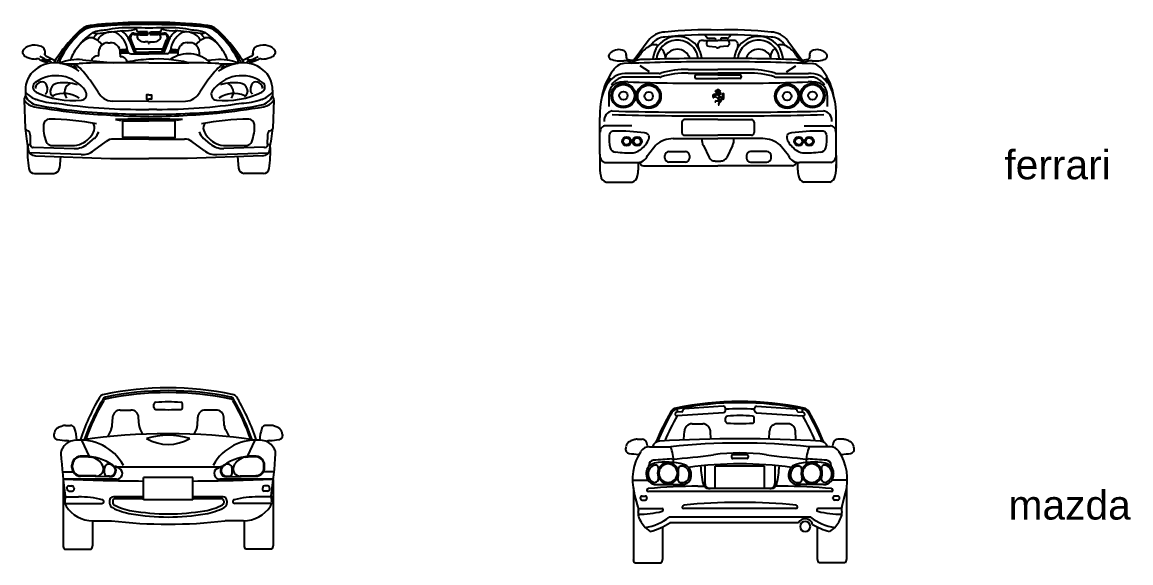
# Model space of a CAD drawing. Header units: millimetres. Extents: x -8431 to 21423, y 12317 to 28660.
# Drawn here: x 9988 to 21396, y 15062 to 20622 of the extents above; entities that cross this region are included whole.
import ezdxf

# ---------------------------------------------------------------- set-up
doc = ezdxf.new("R2010")
doc.units = ezdxf.units.MM
doc.styles.add('titoli', font='')
doc.styles.get('titoli').set_extended_font_data('Swis721 Ex BT')

# ---------------------------------------------------------------- blocks, each defined once
blk = doc.blocks.new('Modena Spyder-frente')
for p, q in [((334.42, 13.69), (342.53, 14.55)), ((367.47, 13.69), (359.35, 14.55)), ((344.72, 11.28), (346.21, 7.53)), ((346.5, 7.54), (344.99, 11.41)), ((346.82, 7.66), (345.25, 11.62)), ((346.06, 13.37), (350.62, 13.35)), ((346.13, 13.7), (350.58, 13.67)), ((350.48, 14.14), (347.92, 14.14)), ((348.02, 13.26), (350.48, 13.26)), ((350.63, 10.94), (349.71, 10.97)), ((350.63, 13.45), (350.48, 14.14)), ((350.78, 10.81), (350.83, 10.46)), ((351.1, 10.81), (351.05, 10.46)), ((351.25, 13.45), (351.4, 14.14)), ((351.25, 10.94), (352.18, 10.97)), ((355.82, 13.37), (351.26, 13.35)), ((355.75, 13.7), (351.3, 13.67)), ((351.4, 14.14), (353.96, 14.14)), ((353.86, 13.26), (351.4, 13.26)), ((355.07, 7.66), (356.63, 11.62)), ((355.38, 7.54), (356.9, 11.41)), ((357.17, 11.28), (355.68, 7.53)), ((363.19, 10.72), (363.46, 10.68)), ((337.68, 10.68), (338.43, 10.68)), ((338.6, 10.68), (338.43, 10.68)), ((344.06, 8.13), (341.62, 8.08)), ((341.68, 7.73), (344.2, 7.73)), ((341.7, 7.43), (344.41, 7.43)), ((346.35, 7.43), (350.94, 7.43)), ((346.82, 7.66), (350.94, 7.66)), ((350.83, 10.46), (351.05, 10.46)), ((355.07, 7.66), (350.94, 7.66)), ((355.54, 7.43), (350.94, 7.43)), ((360.18, 7.43), (357.47, 7.43)), ((360.2, 7.73), (357.69, 7.73)), ((357.83, 8.13), (360.26, 8.08)), ((364.21, 10.68), (363.46, 10.68)), ((317.34, 5.48), (315.84, 6.27)), ((315.89, 5.19), (318.61, 4.06)), ((318.01, 6.31), (320.8, 4.97)), ((329.53, 5.18), (339.68, 4.24)), ((350.94, 4.24), (338.16, 4.24)), ((341.68, 6.96), (341.68, 6.18)), ((345.09, 7.06), (350.94, 7.06)), ((356.8, 7.06), (350.94, 7.06)), ((350.94, 4.24), (363.72, 4.24)), ((360.2, 6.96), (360.2, 6.43)), ((372.35, 5.18), (369.75, 4.97)), ((383.87, 6.31), (381.08, 4.97)), ((386, 5.19), (383.28, 4.06)), ((384.54, 5.48), (386.04, 6.27)), ((311.27, -4.61), (311.27, -6.55)), ((390.62, -4.61), (390.62, -6.55)), ((310.82, -7.72), (311.14, -16.84)), ((350.94, -8.21), (339.15, -8.06)), ((350.94, -8.21), (362.73, -8.06)), ((391.06, -7.72), (390.74, -16.84)), ((340.14, -14.04), (342.04, -14.27)), ((348.41, -10.75), (350.94, -10.75)), ((353.48, -10.75), (350.94, -10.75)), ((361.75, -14.04), (359.84, -14.27)), ((331.24, -21.83), (333.45, -20.05)), ((333.19, -23.95), (337.18, -21.09)), ((350.94, -20.33), (339.55, -20.33)), ((350.94, -20.33), (362.34, -20.33)), ((368.7, -23.95), (364.7, -21.09)), ((370.65, -21.83), (368.43, -20.05)), ((329.13, -25.28), (312.55, -24.69)), ((313.85, -22.94), (326.91, -23.34)), ((372.76, -25.28), (389.34, -24.69)), ((388.03, -22.94), (374.98, -23.34)), ((314.42, -25.66), (338.58, -26.48)), ((322.5, -25.93), (322.13, -29.66)), ((338.58, -26.48), (350.94, -26.48)), ((363.31, -26.48), (350.94, -26.48)), ((387.47, -25.66), (363.31, -26.48)), ((379.39, -25.93), (379.76, -29.66)), ((314.12, -31.31), (320.31, -31.31)), ((387.77, -31.31), (381.58, -31.31))]:
    blk.add_line(p, q)
for points in [[(350.94, -6.09), (350.1, -6.09), (350.1, -7.48), (350.94, -7.48)], [(350.94, -6.09), (351.79, -6.09), (351.79, -7.48), (350.94, -7.48)], [(350.94, -19.83), (342.52, -19.83), (342.52, -14.38), (350.94, -14.38)], [(350.94, -19.83), (359.36, -19.83), (359.36, -14.38), (350.94, -14.38)]]:
    blk.add_lwpolyline(points)
for centre, radius, start, end in [((362.96, -21.7), 49.89, 133.3686, 145.7588), ((345.34, -3.82), 24.55, 131.8229, 143.0609), ((334.55, 7.63), 8.45, 116.6498, 138.5449), ((332.9, 10.16), 6.09, 92.9893, 133.5436), ((332.71, 10.25), 5.64, 97.091, 131.5344), ((334.92, 2.66), 13.19, 91.3758, 108.3442), ((344.26, -63.76), 80.54, 92.9004, 98.7447), ((338.87, -21.63), 38.39, 91.9877, 99.4266), ((337.91, -1.51), 16.26, 92.8615, 108.1149), ((349, -145.22), 161.72, 89.3119, 95.1093), ((345.78, -25.76), 41.41, 96.4848, 102.0959), ((347.6, -92.95), 110.14, 88.2615, 95.2438), ((348.53, -134.23), 151.14, 89.0848, 93.1647), ((345.51, -76.97), 92.46, 86.6301, 92.7324), ((338.04, 8.58), 7.2, 22.0074, 55.5287), ((343.16, 26.65), 12.11, 267.0193, 284.8319), ((346.21, 15.45), 0.518, 276.582, 2.8982), ((347.86, 15.2), 1.06, 164.838, 273.4332), ((354.4, -90.36), 107.56, 84.6935, 91.8439), ((353.49, -129.34), 146.25, 86.7828, 90.9991), ((353.03, -142.04), 158.53, 84.8397, 90.7534), ((356.46, -73.71), 89.2, 87.2181, 93.5438), ((354.03, 15.2), 1.06, 266.5668, 15.162), ((355.68, 15.45), 0.518, 177.1018, 263.418), ((358.72, 26.65), 12.11, 255.1681, 272.9807), ((363.85, 8.58), 7.2, 124.4713, 157.9926), ((356.11, -25.76), 41.41, 77.9041, 83.5152), ((357.63, -63.76), 80.54, 81.2553, 87.0996), ((363.02, -21.63), 38.39, 80.5734, 88.0123), ((363.97, -1.51), 16.26, 71.8851, 87.1385), ((366.97, 2.66), 13.19, 71.6558, 88.6242), ((368.99, 10.16), 6.09, 46.4564, 87.0107), ((369.17, 10.25), 5.64, 48.4656, 82.909), ((367.33, 7.63), 8.45, 41.4551, 63.3502), ((356.54, -3.82), 24.55, 36.9391, 48.1771), ((338.92, -21.7), 49.89, 34.2412, 46.6314), ((347.68, -8.34), 29.22, 138.7264, 154.5215), ((350.64, -9.52), 31.94, 134.5893, 151.7381), ((345.39, -3.81), 21.74, 125.2152, 141.4774), ((333.96, 5.72), 6.87, 110.9832, 144.372), ((332.48, 8.14), 4.11, 85.7935, 103.7281), ((330.76, 6.36), 6.22, 35.354, 71.0146), ((333.92, 15.6), 1.97, 237.3491, 284.5826), ((348.97, -0.68), 20.46, 135.3573, 141.3415), ((338.81, 9.07), 5.06, 69.6418, 152.0746), ((336, 7.1), 8.13, 7.2324, 55.7175), ((346.15, 12.33), 1.48, 123.7449, 218.4832), ((346.15, 12.33), 1.15, 123.7449, 218.4832), ((345.9, 12.62), 1.1, 77.6672, 121.2463), ((345.9, 12.62), 0.768, 77.6672, 121.2463), ((348.22, 12.54), 1.06, 168.3955, 237.6067), ((347.86, 12.58), 0.704, 76.6627, 165.2345), ((349.52, 13.88), 2.91, 230.016, 273.6989), ((350.48, 13.42), 0.152, 270, 12.1018), ((350.63, 10.79), 0.152, 8.8256, 88.1535), ((351.26, 10.79), 0.152, 91.8465, 171.1744), ((351.4, 13.42), 0.152, 167.8982, 270), ((352.36, 13.88), 2.91, 266.3011, 309.984), ((354.03, 12.58), 0.704, 14.7655, 103.3373), ((353.66, 12.54), 1.06, 302.3933, 11.6045), ((355.99, 12.62), 1.1, 58.7537, 102.3328), ((355.99, 12.62), 0.768, 58.7537, 102.3328), ((355.74, 12.33), 1.15, 321.5168, 56.2551), ((355.74, 12.33), 1.48, 321.5168, 56.2551), ((365.89, 7.1), 8.13, 124.2825, 172.7676), ((363.03, 8.42), 2.3, 86.0208, 145.4909), ((363.07, 9.07), 5.06, 27.9254, 110.3582), ((371.13, 6.36), 6.22, 108.9854, 144.646), ((367.97, 15.6), 1.97, 255.4174, 302.6509), ((352.91, -0.68), 20.46, 38.6585, 44.6427), ((356.5, -3.81), 21.74, 38.5226, 54.7848), ((369.4, 8.14), 4.11, 76.2719, 94.2065), ((367.92, 5.72), 6.87, 35.628, 69.0168), ((351.24, -9.52), 31.94, 28.2619, 45.4107), ((354.2, -8.34), 29.22, 25.4785, 41.2736), ((311.32, 7.59), 1.07, 156.3492, 223.912), ((313.27, 6.37), 3.36, 99.4455, 150.6411), ((314.19, 4.65), 5.25, 70.7087, 106.3174), ((315.45, 7.51), 2.15, 19.5322, 77.0429), ((318.63, 7.54), 1.38, 194.8592, 243.1564), ((313.66, 7.21), 3.94, 352.1554, 14.9987), ((339.42, 0.05), 14.67, 138.7718, 160.1172), ((338.15, 7.31), 3.48, 136.769, 191.8333), ((337.52, 8.38), 2.3, 86.0208, 145.4909), ((338.66, 7.68), 3, 12.9343, 91.1451), ((349.42, -103.8), 112.41, 92.7836, 94.0129), ((337.12, 7.33), 4.57, 355.2926, 12.9343), ((345.34, 8.34), 1.3, 189.5677, 258.7187), ((346.35, 7.58), 0.152, 201.6427, 270), ((349.42, -103.8), 112.41, 89.2254, 91.5098), ((352.58, -95.35), 103.96, 88.43, 90.9), ((355.54, 7.58), 0.152, 270, 338.3573), ((356.54, 8.34), 1.3, 281.2813, 350.4323), ((352.46, -103.8), 112.41, 85.9871, 87.2164), ((363.66, 7.34), 3.48, 136.769, 186.3405), ((364.37, 8.38), 2.3, 34.5091, 93.9792), ((363.73, 7.31), 3.48, 348.1667, 43.231), ((362.47, 0.05), 14.67, 19.8828, 41.2282), ((383.25, 7.54), 1.38, 296.8436, 345.1408), ((388.22, 7.21), 3.94, 165.0013, 187.8446), ((386.44, 7.51), 2.15, 102.9571, 160.4678), ((387.69, 4.65), 5.25, 73.6826, 109.2913), ((388.62, 6.37), 3.36, 29.3589, 80.5545), ((390.57, 7.59), 1.07, 316.088, 23.6508), ((312.48, 8.2), 2.35, 214.9085, 258.5018), ((314.59, 12.93), 7.49, 249.82, 271.2665), ((320.57, -5.34), 9.6, 79.6239, 130.6876), ((314.97, 3.92), 1.56, 54.2197, 104.0238), ((317.03, 4.15), 1.05, 72.6203, 127.5622), ((318.4, 7.22), 2.04, 238.968, 305.3112), ((318.85, 8.38), 3.57, 245.0121, 271.2245), ((313.14, -3.61), 10.22, 50.011, 55.4834), ((335.42, -3.55), 16.92, 144.0938, 152.5246), ((324.54, 4.56), 2.28, 152.7362, 191.4401), ((328.1, -10.01), 15.26, 84.6076, 112.3109), ((319.6, -11.12), 15.46, 54.66, 79.9401), ((325.9, 29.09), 25.25, 261.8206, 275.867), ((312.4, -14.07), 23.27, 36.634, 50.4975), ((336.59, -117.89), 122.13, 89.264, 93.8097), ((334.38, 4.29), 2.13, 84.5235, 163.5163), ((334.6, 6.56), 0.152, 264.5235, 11.8333), ((341.88, 4.05), 2.13, 11.66, 95.4765), ((354.1, -48.68), 54.12, 93.3495, 100.7895), ((353.45, -37.93), 43.38, 76.4746, 93.3162), ((363.62, -3.19), 10.29, 45.2547, 124.5259), ((365.29, -117.89), 122.13, 86.1903, 90.736), ((366.54, 6.56), 0.152, 168.1667, 177.716), ((389.48, -14.07), 23.27, 129.5025, 143.366), ((373.79, -10.01), 15.26, 67.6891, 95.3924), ((382.28, -11.12), 15.46, 100.0599, 125.34), ((375.99, 29.09), 25.25, 264.133, 278.1794), ((377.34, 4.56), 2.28, 348.5599, 27.2638), ((381.31, -5.34), 9.6, 49.3124, 100.3761), ((366.46, -3.55), 16.92, 27.4754, 35.9062), ((388.75, -3.61), 10.22, 124.5166, 129.989), ((383.49, 7.22), 2.04, 234.6888, 301.032), ((383.03, 8.38), 3.57, 268.7755, 294.9879), ((384.85, 4.15), 1.05, 52.4378, 107.3797), ((386.91, 3.92), 1.56, 75.9762, 125.7803), ((387.29, 12.93), 7.49, 268.7335, 290.18), ((389.41, 8.2), 2.35, 281.4982, 325.0915), ((319.03, -4.24), 7.78, 127.3517, 182.6959), ((321.09, -11.42), 11.51, 34.5169, 125.5629), ((328.78, 8.38), 5.89, 239.2749, 258.0045), ((325.86, 1.13), 2.37, 42.4013, 68.5941), ((327.57, 2.68), 0.061, 258.0045, 42.4013), ((380.79, -11.42), 11.51, 54.4371, 145.4831), ((374.32, 2.68), 0.061, 137.5987, 281.9955), ((376.02, 1.13), 2.37, 111.4059, 137.5987), ((373.11, 8.38), 5.89, 281.9955, 300.7251), ((382.85, -4.24), 7.78, 357.3041, 52.6483), ((315.46, -3.55), 1.83, 125.5629, 243.9874), ((316.53, -4.1), 2.17, 97.0459, 177.3988), ((316.73, -3.13), 1.27, 25.254, 111.4376), ((314.7, -4.32), 3.61, 348.9174, 28.6636), ((321.8, -4.9), 2.56, 93.9876, 163.0267), ((323.59, -17.28), 15.07, 73.2982, 97.4796), ((326.9, -5.25), 3.12, 112.4142, 217.6401), ((277.98, -41.85), 67.49, 32.9119, 38.1201), ((423.91, -41.85), 67.49, 141.8799, 147.0881), ((378.3, -17.28), 15.07, 82.5204, 106.7018), ((374.99, -5.25), 3.12, 322.3599, 67.5858), ((380.08, -4.9), 2.56, 16.9733, 86.0124), ((387.18, -4.32), 3.61, 151.3364, 191.0826), ((385.16, -3.13), 1.27, 68.5624, 154.746), ((385.36, -4.1), 2.17, 2.6012, 82.9541), ((386.42, -3.55), 1.83, 296.0126, 54.4371), ((311.95, -7.48), 1.15, 126.2542, 192.1786), ((317.21, 0), 7.93, 221.4352, 251.5357), ((315.79, -4.4), 5.01, 205.3962, 258.3062), ((326.42, 18.9), 26.81, 243.9874, 276.0924), ((316.57, -4.51), 1.75, 310.8723, 343.1575), ((321.31, -4.93), 2.11, 158.3723, 239.9694), ((323.56, -14.26), 8.65, 54.9409, 113.7335), ((329.07, -5.94), 1.83, 276.0924, 34.5169), ((339.15, -3.08), 4.98, 204.9621, 270), ((362.73, -3.08), 4.98, 270, 335.0379), ((372.81, -5.94), 1.83, 145.4831, 263.9076), ((375.46, 18.9), 26.81, 263.9076, 296.0126), ((378.32, -14.26), 8.65, 66.2665, 125.0591), ((380.57, -4.93), 2.11, 300.0306, 21.6277), ((385.31, -4.51), 1.75, 196.8425, 229.1277), ((386.09, -4.4), 5.01, 281.6938, 334.6038), ((384.68, 0), 7.93, 288.4643, 318.5648), ((389.94, -7.48), 1.15, 347.8214, 53.7458), ((314.85, -5.22), 4.74, 211.8211, 259.5263), ((348.26, 186.99), 199.83, 260.1239, 264.4853), ((322.27, 14.35), 23.14, 250.8984, 267.4482), ((344.49, 146.9), 159.01, 259.2294, 268.6843), ((348.25, 174.58), 185.33, 261.6213, 270.0496), ((353.64, 174.58), 185.33, 269.9504, 278.3787), ((359.1, 129.36), 141.46, 271.3969, 281.4215), ((353.63, 186.99), 199.83, 275.5147, 279.8761), ((379.61, 14.35), 23.14, 272.5518, 289.1016), ((387.04, -5.22), 4.74, 280.4737, 328.1789), ((318.93, -15.78), 1.9, 92.3826, 174.3099), ((317.1, -110.95), 97.09, 79.9441, 88.967), ((356.93, 303.47), 316.61, 264.9496, 268.9168), ((348.83, -258.51), 244.62, 89.5041, 92.0354), ((349.18, 123.08), 135.4, 266.4704, 270.7477), ((345.17, 298.7), 311.85, 271.061, 275.0889), ((353.12, 160.86), 173.19, 269.2807, 273.1208), ((353.2, -250.63), 236.74, 87.931, 90.5466), ((384.78, -110.95), 97.09, 91.033, 100.0559), ((382.95, -15.78), 1.9, 5.6901, 87.6174), ((587.48, 18.15), 278.54, 187.2171, 188.6007), ((312.24, -16.44), 1.17, 200.1042, 270.0622), ((310.19, -19.24), 2.62, 358.3199, 38.5706), ((329.43, -16.53), 12.42, 175.6658, 202.0432), ((325.56, -14.17), 8.48, 301.5783, 336.8605), ((331.27, -16.75), 2.21, 340.0374, 46.6625), ((370.61, -16.75), 2.21, 133.3375, 199.9626), ((376.33, -14.17), 8.48, 203.1395, 238.4217), ((372.46, -16.53), 12.42, 337.9568, 4.3342), ((391.69, -19.24), 2.62, 141.4294, 181.6801), ((389.64, -16.44), 1.17, 269.9378, 339.8958), ((114.41, 18.15), 278.54, 351.3993, 352.7829), ((280.89, -21.51), 32, 358.4663, 3.9222), ((319.92, -20.14), 2.27, 207.7535, 255.6133), ((329.09, -15.8), 6.09, 315.7161, 339.4281), ((339.09, -22.98), 2.68, 80.2043, 135.4028), ((362.79, -22.98), 2.68, 44.5972, 99.7957), ((372.79, -15.8), 6.09, 200.5719, 224.2839), ((381.96, -20.14), 2.27, 284.3867, 332.2465), ((420.99, -21.51), 32, 176.0778, 181.5337), ((346.94, -24.27), 35.06, 177.1208, 189.0212), ((312.94, -22.97), 1.02, 93.1432, 211.2451), ((314.5, -23.22), 2.44, 186.757, 268.1163), ((313.62, -22.21), 0.761, 191.5116, 287.7516), ((323.18, 179.71), 202.08, 268.9152, 271.0848), ((327.06, -16.83), 6.52, 268.6228, 309.8171), ((326.42, -15.25), 7.11, 274.7275, 300.1807), ((329.5, -19.55), 5.74, 266.3282, 309.9834), ((372.39, -19.55), 5.74, 230.0166, 273.6718), ((374.82, -16.83), 6.52, 230.1829, 271.3772), ((375.46, -15.25), 7.11, 239.8193, 265.2725), ((378.7, 179.71), 202.08, 268.9152, 271.0848), ((387.39, -23.22), 2.44, 271.8837, 353.243), ((388.26, -22.21), 0.761, 252.2484, 348.4884), ((388.94, -22.97), 1.02, 328.7549, 86.8568), ((354.94, -24.27), 35.06, 350.9788, 2.8792), ((314.12, -29.48), 1.83, 189.0212, 270), ((320.31, -29.48), 1.83, 270, 354.286), ((381.58, -29.48), 1.83, 185.714, 270), ((387.77, -29.48), 1.83, 270, 350.9788)]:
    blk.add_arc(centre, radius, start, end)
blk = doc.blocks.new('Modena Spyder-trasera')
for p, q in [((444.28, 16.08), (444.91, 15.28)), ((445.59, 14.95), (447.64, 14.95)), ((447.64, 14.95), (447.72, 14.23)), ((449.41, 14.95), (449.33, 14.23)), ((451.46, 14.95), (449.41, 14.95)), ((452.77, 16.08), (452.13, 15.28)), ((426.08, 14.12), (421.89, 8.43)), ((427.35, 13.18), (426.93, 12.61)), ((428.87, 12.82), (429.29, 12.61)), ((442.1, 12.45), (442.38, 11.53)), ((443.84, 14.23), (445.66, 14.23)), ((444.89, 12.98), (444.93, 12.89)), ((445.61, 12.42), (447.88, 12.17)), ((445.66, 14.23), (448.52, 14.23)), ((447.88, 12.17), (448.16, 11.88)), ((448.16, 11.88), (448.52, 11.88)), ((451.39, 14.23), (448.52, 14.23)), ((448.88, 11.88), (448.52, 11.88)), ((449.17, 12.17), (448.88, 11.88)), ((451.44, 12.42), (449.17, 12.17)), ((453.21, 14.23), (451.39, 14.23)), ((452.16, 12.98), (452.12, 12.89)), ((454.95, 12.45), (454.67, 11.53)), ((468.17, 12.82), (467.76, 12.61)), ((469.7, 13.18), (470.12, 12.61)), ((470.97, 14.12), (475.15, 8.43)), ((419.7, 8.16), (420.84, 7.93)), ((421.89, 8.43), (420.56, 6.89)), ((423.47, 9.62), (422.01, 7.65)), ((473.58, 9.62), (475.04, 7.65)), ((475.15, 8.43), (476.49, 6.89)), ((477.35, 8.16), (476.2, 7.93)), ((421.44, 6.92), (418.23, 6.83)), ((429.61, 3.66), (419.36, 3.66)), ((426.49, 4.17), (423.46, 6.09)), ((438.94, 4.89), (448.52, 4.89)), ((438.94, 3.71), (448.52, 3.71)), ((458.1, 4.89), (448.52, 4.89)), ((458.1, 3.71), (448.52, 3.71)), ((467.44, 3.66), (477.68, 3.66)), ((470.56, 4.17), (473.59, 6.09)), ((475.61, 6.92), (478.82, 6.83)), ((429.79, 2.48), (419.36, 2.48)), ((441.08, 2.8), (441.08, 2.4)), ((448.52, 3.23), (441.51, 3.23)), ((441.51, 1.97), (448.52, 1.97)), ((448.52, 3.23), (455.54, 3.23)), ((455.54, 1.97), (448.52, 1.97)), ((455.97, 2.8), (455.97, 2.4)), ((467.26, 2.48), (477.68, 2.48)), ((413.41, -3.47), (413.41, -6.95)), ((446.9, -3.28), (446.86, -3.45)), ((446.86, -3.45), (446.91, -3.52)), ((447.18, -2.98), (446.9, -3.28)), ((446.91, -3.52), (446.9, -3.96)), ((447.56, -3.57), (446.91, -3.52)), ((447.2, -3.23), (446.98, -3.41)), ((446.98, -3.41), (447.07, -3.53)), ((447.6, -3.25), (447.18, -2.98)), ((447.2, -3.23), (447.57, -3.49)), ((447.58, -3.4), (447.56, -3.57)), ((447.61, -3.24), (447.58, -3.4)), ((447.67, -3.1), (447.61, -3.24)), ((447.68, -1.97), (447.64, -2.11)), ((447.64, -2.11), (447.7, -2.18)), ((447.74, -2.96), (447.67, -3.1)), ((447.7, -1.91), (447.68, -1.97)), ((447.89, -1.84), (447.7, -1.91)), ((447.7, -2.18), (447.74, -2.24)), ((447.74, -2.24), (447.83, -2.18)), ((447.87, -2.86), (447.74, -2.96)), ((447.83, -2.18), (447.95, -2.16)), ((447.99, -2.73), (447.87, -2.86)), ((447.89, -1.84), (448.25, -1.68)), ((447.95, -2.16), (448.11, -2.16)), ((448.1, -2.58), (447.99, -2.73)), ((448.18, -2.43), (448.1, -2.58)), ((448.11, -2.16), (448.15, -2.17)), ((448.26, -2.2), (448.18, -2.43)), ((448.25, -1.48), (448.22, -1.6)), ((448.22, -1.6), (448.24, -1.69)), ((448.25, -1.48), (448.3, -1.65)), ((448.25, -1.68), (448.31, -1.67)), ((448.34, -1.47), (448.3, -1.65)), ((448.3, -1.65), (448.33, -1.7)), ((448.34, -1.47), (448.37, -1.58)), ((448.43, -1.61), (448.35, -1.64)), ((448.37, -1.58), (448.36, -1.65)), ((448.36, -1.65), (448.37, -1.7)), ((448.57, -1.61), (448.43, -1.61)), ((448.68, -1.64), (448.57, -1.61)), ((448.8, -1.66), (448.68, -1.64)), ((448.85, -3.43), (448.77, -3.48)), ((448.94, -1.7), (448.8, -1.66)), ((448.86, -3.33), (448.85, -3.38)), ((448.85, -3.38), (448.85, -3.43)), ((448.86, -1.75), (448.94, -1.7)), ((448.95, -1.81), (448.86, -1.75)), ((448.99, -3.31), (448.86, -3.33)), ((449.09, -1.8), (448.95, -1.81)), ((449.11, -3.22), (448.99, -3.31)), ((449.09, -1.8), (449.05, -1.9)), ((449.05, -1.9), (449.19, -1.96)), ((449.15, -3.01), (449.08, -3.05)), ((449.08, -3.05), (449.1, -3.16)), ((449.1, -3.16), (449.11, -3.22)), ((449.26, -2.17), (449.14, -2.22)), ((449.14, -2.22), (449.14, -2.29)), ((449.14, -2.29), (449.22, -2.33)), ((449.28, -2.96), (449.15, -3.01)), ((449.19, -2.05), (449.16, -2.09)), ((449.16, -2.09), (449.2, -2.11)), ((449.19, -1.96), (449.32, -2)), ((449.26, -2.04), (449.19, -2.05)), ((449.19, -2.05), (449.19, -2.05)), ((449.24, -2.52), (449.19, -2.57)), ((449.19, -2.57), (449.21, -2.6)), ((449.2, -2.11), (449.25, -2.13)), ((449.21, -2.6), (449.2, -2.74)), ((449.2, -2.74), (449.24, -2.78)), ((449.2, -2.74), (449.2, -2.74)), ((449.21, -2.6), (449.21, -2.6)), ((449.22, -2.33), (449.26, -2.38)), ((449.26, -2.44), (449.24, -2.52)), ((449.24, -2.78), (449.3, -2.86)), ((449.25, -2.13), (449.26, -2.17)), ((449.32, -2), (449.26, -2.04)), ((449.26, -2.38), (449.26, -2.44)), ((449.3, -2.86), (449.28, -2.96)), ((450.02, -3.06), (450.08, -2.74)), ((450.1, -3.57), (450.02, -3.06)), ((450.08, -2.74), (450.26, -2.7)), ((450.29, -2.84), (450.2, -2.94)), ((450.2, -2.94), (450.28, -3.18)), ((450.26, -2.7), (450.29, -2.84)), ((450.29, -3.42), (450.27, -3.53)), ((450.27, -3.53), (450.31, -3.67)), ((450.28, -3.18), (450.29, -3.42)), ((483.63, -3.47), (483.63, -6.95)), ((446.9, -3.96), (447.05, -4.2)), ((447.2, -4.22), (447.05, -4.2)), ((447.07, -3.7), (447.07, -3.95)), ((447.72, -3.9), (447.07, -3.7)), ((447.07, -3.95), (447.12, -4.02)), ((447.12, -4.02), (447.23, -4.01)), ((447.25, -4.12), (447.2, -4.22)), ((447.23, -4.01), (447.25, -4.12)), ((447.56, -3.57), (447.62, -3.69)), ((447.71, -5.29), (447.57, -5.43)), ((447.57, -5.43), (447.81, -5.5)), ((447.87, -5.16), (447.71, -5.29)), ((447.74, -3.9), (447.91, -3.91)), ((447.89, -5.3), (447.79, -5.37)), ((447.81, -5.5), (447.79, -5.37)), ((448.62, -5.22), (447.87, -5.16)), ((448.76, -5.36), (447.89, -5.3)), ((448.6, -4.57), (448.59, -4.41)), ((448.6, -4.57), (448.76, -5.1)), ((448.76, -5.1), (448.62, -5.22)), ((448.68, -6.35), (448.63, -6.48)), ((448.63, -6.48), (448.88, -6.46)), ((449.15, -5.49), (448.68, -6.07)), ((448.68, -6.07), (448.68, -6.35)), ((449.01, -5.15), (448.76, -5.36)), ((448.85, -6.06), (448.83, -6.37)), ((448.88, -6.46), (448.83, -6.37)), ((449.38, -5.48), (448.85, -6.06)), ((449.17, -5.39), (449.15, -5.49)), ((449.38, -5.48), (449.37, -5.34)), ((449.77, -4.72), (449.68, -4.67)), ((450.04, -4.79), (449.77, -4.72)), ((450.17, -4.66), (450.04, -4.79)), ((450.06, -4.2), (450.1, -3.57)), ((450.25, -4.51), (450.17, -4.66)), ((450.32, -4.3), (450.25, -4.51)), ((450.31, -3.67), (450.31, -3.84)), ((450.31, -3.84), (450.32, -4.3)), ((410.53, -22.33), (410.53, -10.48)), ((486.51, -22.33), (486.51, -10.48)), ((412.32, -13.21), (412.32, -13.21)), ((420.82, -13.21), (412.45, -13.21)), ((436.9, -12.04), (436.9, -15.38)), ((448.52, -11.18), (437.76, -11.18)), ((448.52, -11.18), (459.29, -11.18)), ((460.15, -12.04), (460.15, -15.38)), ((476.23, -13.21), (484.59, -13.21)), ((484.73, -13.21), (484.73, -13.21)), ((434.15, -17.3), (448.52, -17.3)), ((437.76, -16.24), (448.52, -16.24)), ((459.29, -16.24), (448.52, -16.24)), ((462.9, -17.3), (448.52, -17.3)), ((425.86, -22.75), (428.58, -19.29)), ((443.86, -19.56), (445.66, -23.33)), ((453.19, -19.56), (451.39, -23.33)), ((471.19, -22.75), (468.46, -19.29)), ((410.5, -22.73), (410.5, -26.78)), ((412.11, -24.95), (422.29, -24.95)), ((431.46, -23.55), (431.46, -22.75)), ((432.76, -21.46), (438.1, -21.46)), ((438.1, -24.84), (432.76, -24.84)), ((439.39, -22.75), (439.39, -23.55)), ((447.62, -24.5), (448.52, -24.5)), ((448.52, -24.5), (449.42, -24.5)), ((457.66, -22.75), (457.66, -23.55)), ((464.29, -21.46), (458.95, -21.46)), ((458.95, -24.84), (464.29, -24.84)), ((465.58, -23.55), (465.58, -22.75)), ((484.94, -24.95), (474.76, -24.95)), ((486.55, -22.73), (486.55, -26.78)), ((424.55, -26.02), (448.52, -26.02)), ((472.5, -26.02), (448.52, -26.02)), ((412.55, -31.31), (420.9, -31.31)), ((484.5, -31.31), (476.15, -31.31))]:
    blk.add_line(p, q)
for centre, radius in [((418.12, -3.47), 3.95), ((418.12, -3.47), 3.52), ((426.25, -3.66), 3.95), ((470.79, -3.66), 3.95), ((478.92, -3.47), 3.95), ((478.92, -3.47), 3.52), ((418.12, -3.47), 1.36), ((426.25, -3.66), 3.52), ((426.25, -3.66), 1.36), ((470.79, -3.66), 3.52), ((470.79, -3.66), 1.36), ((478.92, -3.47), 1.36), ((419.15, -18.18), 1.48), ((419.15, -18.18), 1.09), ((422.57, -18.18), 1.48), ((422.57, -18.18), 1.09), ((474.48, -18.18), 1.48), ((474.48, -18.18), 1.09), ((477.9, -18.18), 1.48), ((477.9, -18.18), 1.09)]:
    blk.add_circle(centre, radius)
for centre, radius, start, end in [((431.49, 10.29), 6.63, 90.3469, 144.6971), ((431.49, 10.29), 5.05, 90.3469, 144.6971), ((435.26, 7.8), 7.67, 108.8651, 176.1333), ((444.73, -100.66), 118.32, 88.1644, 96.4487), ((444.74, -102.36), 118.44, 88.1694, 96.4406), ((435.47, 7.77), 7.77, 69.4977, 110.5023), ((435.47, 7.77), 6.58, 69.4977, 110.5023), ((435.68, 7.8), 7.67, 5.5669, 71.1349), ((443.46, 12.85), 1.42, 74.7935, 196.4893), ((445.59, 15.81), 0.861, 218.1739, 270), ((452.31, -100.66), 118.32, 83.5513, 91.8356), ((452.31, -102.36), 118.44, 83.5594, 91.8306), ((451.46, 15.81), 0.861, 270, 321.8261), ((453.58, 12.85), 1.42, 343.5107, 105.2065), ((461.37, 7.8), 7.67, 108.8651, 174.4331), ((461.58, 7.77), 7.77, 69.4977, 110.5023), ((461.58, 7.77), 6.58, 69.4977, 110.5023), ((461.79, 7.8), 7.67, 3.8667, 71.1349), ((465.56, 10.29), 5.05, 35.3029, 89.6531), ((465.56, 10.29), 6.63, 35.3029, 89.6531), ((416.62, 7.36), 3.95, 73.1381, 139.0704), ((417.51, 9.6), 1.56, 344.0213, 80.2596), ((429.55, 5.97), 7.09, 117.3429, 148.9669), ((428.25, 9.41), 3.47, 79.6131, 124.4744), ((435.26, 7.8), 6.49, 108.8651, 176.1333), ((427.52, 8.43), 4.21, 8.6895, 51.9389), ((435.34, 7.33), 4.05, 106.6843, 166.2738), ((435.47, 7.77), 3.68, 69.4977, 110.5023), ((435.59, 7.33), 4.05, 15.4275, 73.3157), ((435.68, 7.8), 6.49, 5.5669, 71.1349), ((445.66, 13.37), 0.861, 90, 206.5788), ((445.7, 13.27), 0.861, 206.5788, 263.6636), ((451.39, 13.37), 0.861, 333.4212, 90), ((451.35, 13.27), 0.861, 276.3364, 333.4212), ((461.37, 7.8), 6.49, 108.8651, 174.4331), ((461.45, 7.33), 4.05, 106.6843, 164.5725), ((461.58, 7.77), 3.68, 69.4977, 110.5023), ((461.71, 7.33), 4.05, 13.7262, 73.3157), ((461.79, 7.8), 6.49, 3.8667, 71.1349), ((469.53, 8.43), 4.21, 128.0611, 171.3105), ((468.8, 9.41), 3.47, 55.5256, 100.3869), ((467.5, 5.97), 7.09, 31.0331, 62.6571), ((479.54, 9.6), 1.56, 99.7404, 195.9787), ((480.42, 7.36), 3.95, 40.9296, 106.8619), ((414.42, 9.22), 1.06, 137.148, 247.2671), ((417.44, 18.08), 10.42, 250.7317, 274.5723), ((418.66, 3.66), 4.06, 58.753, 95.4267), ((419.8, 8.97), 0.816, 165.8609, 262.7448), ((424.78, 0.56), 7.61, 98.9822, 123.6667), ((421.03, 8.89), 0.977, 259.1686, 332.3751), ((443.7, -564.97), 572.32, 89.5172, 92.2291), ((443.7, -564.97), 573.4, 89.51721, 92.01002), ((453.35, -564.97), 573.4, 87.98998, 90.48279), ((453.35, -564.97), 572.32, 87.7709, 90.4828), ((472.27, 0.56), 7.61, 56.3333, 81.0178), ((476.02, 8.89), 0.977, 207.6249, 280.8314), ((478.39, 3.66), 4.06, 84.5733, 121.247), ((477.25, 8.97), 0.816, 277.2552, 14.1391), ((479.6, 18.08), 10.42, 265.4277, 289.2683), ((482.63, 9.22), 1.06, 292.7329, 42.852), ((430.56, -7.02), 19.6, 143.5698, 170.7513), ((418.91, -2.96), 6.64, 85.2517, 148.2056), ((418.76, 2.2), 4.66, 96.5901, 148.6172), ((429.61, 5.38), 1.72, 270, 287.1434), ((437.91, -21.54), 26.45, 87.6671, 107.1434), ((437.91, -21.54), 25.28, 87.6671, 107.5158), ((459.13, -21.54), 26.45, 72.8566, 92.3329), ((459.13, -21.54), 25.28, 72.4842, 92.3329), ((467.44, 5.38), 1.72, 252.8566, 270), ((478.14, -2.96), 6.64, 31.7944, 94.7483), ((478.28, 2.2), 4.66, 31.3828, 83.4099), ((466.49, -7.02), 19.6, 9.2487, 36.4302), ((430.67, -9.2), 20.17, 145.6922, 183.6296), ((417.6, -3.31), 4.19, 96.938, 182.1693), ((418.91, -2.96), 5.46, 85.2517, 148.2056), ((418.9, -18.55), 19.48, 88.1605, 95.3088), ((442.48, 668.21), 667.69, 268.02916, 270.5184), ((429.79, 4.2), 1.72, 270, 287.5158), ((441.51, 2.8), 0.431, 90, 180), ((441.51, 2.4), 0.431, 180, 270), ((454.57, 668.21), 667.69, 269.4816, 271.97084), ((455.54, 2.8), 0.431, 0, 90), ((455.54, 2.4), 0.431, 270, 0), ((467.26, 4.2), 1.72, 252.4842, 270), ((478.15, -18.55), 19.48, 84.6912, 91.8395), ((478.14, -2.96), 5.46, 31.7944, 94.7483), ((479.45, -3.31), 4.19, 357.8307, 83.062), ((466.38, -9.2), 20.17, 356.3704, 34.3078), ((448.24, -3.71), 0.503, 57.5445, 155.5065), ((448.17, -3.36), 0.399, 35.7546, 116.1891), ((448.26, -1.98), 0.216, 199.3939, 16.3434), ((448.04, -2.47), 0.41, 306.3333, 26.1783), ((447.9, -2.44), 0.869, 347.2147, 31.7212), ((450.12, -3.09), 1.44, 161.4759, 185.2074), ((449.23, -3.19), 0.552, 183.4584, 233.9824), ((449.33, -2.71), 1.86, 220.4219, 255.0579), ((449.15, -3.51), 0.549, 203.5366, 270.8957), ((449.54, -3.12), 0.812, 219.4008, 260.4015), ((449.84, -4.74), 0.932, 162.0693, 224.0232), ((450.01, -5.28), 0.646, 132.1382, 185.3178), ((449.25, -4.39), 0.489, 354.548, 71.8405), ((449.25, -4.44), 0.481, 312.1382, 1.5726), ((449.78, -4.2), 0.278, 258.0668, 4.7466), ((414.87, -11.34), 2.94, 96.2692, 188.2433), ((442.19, 976.99), 986.97, 268.39344, 270.36778), ((442.19, 976.99), 985.8, 268.39344, 270.36778), ((454.86, 976.99), 986.97, 269.63222, 271.60656), ((454.86, 976.99), 985.8, 269.63222, 271.60656), ((482.18, -11.34), 2.94, 351.7567, 83.7308), ((412.39, -14.97), 1.76, 87.7871, 187.5514), ((437.76, -12.04), 0.861, 90, 180), ((459.29, -12.04), 0.861, 0, 90), ((484.66, -14.97), 1.76, 352.4486, 92.2129), ((429.5, -17.19), 15.99, 176.2247, 191.1153), ((415.05, -16.44), 1.53, 78.5735, 168.3853), ((417.09, -72.83), 57.91, 82.2459, 91.7154), ((424.83, -17.16), 1.72, 32.3947, 87.6718), ((424.31, -16.9), 2.07, 330.6724, 18.4405), ((434.3, -26.49), 9.2, 90.9767, 128.446), ((437.76, -15.38), 0.861, 180, 270), ((446.37, -17.94), 2.99, 167.5967, 212.8608), ((450.67, -17.94), 2.99, 327.1392, 12.4033), ((459.29, -15.38), 0.861, 270, 0), ((462.74, -26.49), 9.2, 51.554, 89.0233), ((472.73, -16.9), 2.07, 161.5595, 209.3276), ((472.22, -17.16), 1.72, 92.3282, 147.6053), ((479.96, -72.83), 57.91, 88.2846, 97.7541), ((482, -16.44), 1.53, 11.6147, 101.4265), ((467.55, -17.19), 15.99, 348.8847, 3.7753), ((415.68, -19.62), 1.98, 199.2507, 268.925), ((420.38, -16.35), 5.56, 279.6905, 302.0582), ((418.58, -14.06), 8.47, 304.1699, 332.9487), ((478.47, -14.06), 8.47, 207.0513, 235.8301), ((476.66, -16.35), 5.56, 237.9418, 260.3095), ((481.37, -19.62), 1.98, 271.075, 340.7493), ((412.84, -22.73), 2.34, 170.2382, 251.7197), ((419.73, 7.91), 29.78, 262.1206, 273.0658), ((422.62, -21.5), 3.47, 264.4749, 338.8972), ((424.55, -24.95), 1.08, 175.5174, 269.7856), ((432.76, -22.75), 1.29, 90, 180), ((432.76, -23.55), 1.29, 180, 270), ((438.1, -22.75), 1.29, 0, 90), ((438.1, -23.55), 1.29, 270, 0), ((447.62, -22.26), 2.23, 208.397, 270), ((449.42, -22.26), 2.23, 270, 331.603), ((458.95, -22.75), 1.29, 90, 180), ((458.95, -23.55), 1.29, 180, 270), ((464.29, -22.75), 1.29, 0, 90), ((464.29, -23.55), 1.29, 270, 0), ((474.43, -21.5), 3.47, 201.1028, 275.5251), ((472.5, -24.95), 1.08, 270.2144, 4.4826), ((477.32, 7.91), 29.78, 266.9342, 277.8794), ((484.21, -22.73), 2.34, 288.2803, 9.7618), ((424.71, -26.18), 14.22, 177.5774, 192.5428), ((408.74, -26.18), 14.22, 347.4572, 4.9338), ((488.31, -26.18), 14.22, 175.0662, 192.5428), ((472.34, -26.18), 14.22, 347.4572, 2.4226), ((413.18, -29.02), 2.37, 185.8983, 254.494), ((420.26, -29.02), 2.37, 285.506, 354.1017), ((476.78, -29.02), 2.37, 185.8983, 254.494), ((483.86, -29.02), 2.37, 285.506, 354.1017)]:
    blk.add_arc(centre, radius, start, end)

msp = doc.modelspace()

# ---------------------------------------------------------------- linework, layer by layer
for p, q in [((11344, 16659), (11344, 16693)), ((11639, 16659), (11639, 16693)), ((17203, 16672), (16802, 16644)), ((17545, 16672), (17946, 16644)), ((10915, 16475), (10920, 16559)), ((10998, 16633), (11108, 16633)), ((11192, 16475), (11187, 16559)), ((11791, 16475), (11796, 16559)), ((11984, 16633), (11874, 16633)), ((12068, 16475), (12063, 16559)), ((16706, 16592), (16706, 16592)), ((16778, 16616), (16724, 16612)), ((17206, 16606), (16727, 16573)), ((16731, 16612), (16731, 16643)), ((16784, 16622), (16784, 16624)), ((17224, 16626), (17224, 16652)), ((17226, 16517), (17226, 16552)), ((17522, 16517), (17522, 16552)), ((17524, 16626), (17524, 16652)), ((17542, 16606), (18021, 16573)), ((17964, 16622), (17964, 16624)), ((17970, 16616), (18023, 16612)), ((18017, 16612), (18017, 16643)), ((18042, 16592), (18042, 16592)), ((10435, 16475), (10485, 16475)), ((10904, 16433), (10866, 16358)), ((11203, 16433), (11228, 16384)), ((11780, 16433), (11755, 16384)), ((12079, 16433), (12117, 16358)), ((12548, 16475), (12498, 16475)), ((16881, 16492), (16991, 16492)), ((17867, 16492), (17757, 16492)), ((10599, 16325), (10678, 16156)), ((12384, 16325), (12305, 16156)), ((16318, 16333), (16368, 16333)), ((16797, 16334), (16802, 16417)), ((17074, 16335), (17070, 16417)), ((17674, 16335), (17678, 16417)), ((17950, 16334), (17946, 16417)), ((18430, 16333), (18380, 16333)), ((16443, 16256), (16661, 16256)), ((18304, 16256), (18087, 16256)), ((10922, 16068), (10887, 16088)), ((12061, 16068), (12096, 16088)), ((17288, 16161), (17288, 16148)), ((17447, 16174), (17301, 16174)), ((17447, 16135), (17301, 16135)), ((17460, 16161), (17460, 16148)), ((10402, 15999), (10512, 15999)), ((10500, 16044), (10500, 16066)), ((10507, 16044), (10507, 16066)), ((10919, 16062), (10903, 16072)), ((12038, 16047), (10944, 16047)), ((10989, 16033), (10945, 16057)), ((11994, 16033), (12038, 16057)), ((12064, 16062), (12080, 16072)), ((12581, 15999), (12471, 15999)), ((12476, 16044), (12476, 16066)), ((12483, 16044), (12483, 16066)), ((16436, 16052), (16436, 16064)), ((17014, 16063), (17014, 15879)), ((17120, 15826), (17120, 16056)), ((17628, 16056), (17120, 16056)), ((17628, 15826), (17628, 16056)), ((17734, 16063), (17734, 15879)), ((18312, 16052), (18312, 16064)), ((10960, 15922), (10410, 15922)), ((10411, 15919), (10411, 15238)), ((10888, 15946), (10590, 15952)), ((10750, 15955), (10591, 15958)), ((10888, 15952), (10866, 15953)), ((11746, 15940), (11237, 15940)), ((11237, 15710), (11237, 15940)), ((11746, 15710), (11746, 15940)), ((12573, 15922), (12023, 15922)), ((12095, 15952), (12117, 15953)), ((12095, 15946), (12393, 15952)), ((12233, 15955), (12392, 15958)), ((12572, 15919), (12572, 15238)), ((16269, 15913), (16428, 15913)), ((16515, 15867), (16780, 15867)), ((18233, 15867), (17967, 15867)), ((18479, 15913), (18320, 15913)), ((10448, 15831), (10450, 15817)), ((10468, 15854), (10501, 15854)), ((10470, 15799), (10503, 15799)), ((10520, 15836), (10522, 15822)), ((12463, 15836), (12461, 15822)), ((12513, 15799), (12480, 15799)), ((12515, 15854), (12482, 15854)), ((12535, 15831), (12533, 15817)), ((16277, 15832), (16277, 15097)), ((16327, 15636), (16287, 15783)), ((16369, 15749), (16398, 15749)), ((18316, 15794), (16432, 15794)), ((16942, 15849), (17006, 15849)), ((17696, 15826), (17052, 15826)), ((17806, 15849), (17742, 15849)), ((18379, 15749), (18350, 15749)), ((18421, 15636), (18460, 15783)), ((18471, 15832), (18471, 15097)), ((10432, 15728), (10428, 15700)), ((10428, 15672), (10808, 15672)), ((10433, 15740), (10568, 15740)), ((10888, 15701), (10888, 15677)), ((10921, 15701), (10921, 15677)), ((11237, 15740), (10928, 15740)), ((11237, 15720), (10941, 15720)), ((11746, 15710), (11237, 15710)), ((12055, 15740), (11746, 15740)), ((12042, 15720), (11746, 15720)), ((12062, 15701), (12062, 15677)), ((12094, 15701), (12094, 15677)), ((12555, 15672), (12175, 15672)), ((12550, 15740), (12415, 15740)), ((12551, 15728), (12555, 15700)), ((16349, 15727), (16349, 15729)), ((16368, 15707), (16398, 15707)), ((16417, 15727), (16417, 15729)), ((17395, 15683), (17287, 15683)), ((18330, 15727), (18330, 15729)), ((18379, 15707), (18350, 15707)), ((18399, 15727), (18399, 15729)), ((16329, 15604), (16325, 15578)), ((16330, 15620), (16570, 15620)), ((18102, 15531), (16646, 15531)), ((17950, 15620), (16798, 15620)), ((18418, 15620), (18178, 15620)), ((18419, 15604), (18422, 15578)), ((10711, 15494), (10711, 15238)), ((10716, 15494), (10907, 15494)), ((12267, 15494), (12076, 15494)), ((12272, 15494), (12272, 15238)), ((16399, 15426), (16451, 15385)), ((16577, 15430), (16577, 15097)), ((17976, 15474), (16652, 15474)), ((18170, 15430), (18170, 15097)), ((18349, 15426), (18296, 15385)), ((10424, 15204), (10698, 15204)), ((12559, 15204), (12285, 15204)), ((16290, 15062), (16564, 15062)), ((18458, 15062), (18184, 15062))]:
    msp.add_line(p, q)
for centre, major_axis, start_param, end_param in [((11491, 13611), (-2299, 2299), -0.989581, -0.581212), ((10848, 16717), (-55.8, 55.8), -0.581212, 0.257419), ((11491, 13611), (-2264, 2264), -0.988919, -0.581875), ((11491, 13611), (2278, 2278), 0.583795, 0.987001), ((12135, 16717), (-55.8, 55.8), 4.454976, 5.293605), ((12805, 15576), (-1657, 1657), 0.257419, 0.460313), ((12805, 15576), (-1629, 1629), 0.252008, 0.452704), ((12805, 15576), (1620, 1620), 1.826819, 2.020568), ((10854, 16728), (-27.9, 27.9), -0.583795, 0.252008), ((10850, 16720), (-18.6, 18.6), -0.581875, 0.256022), ((11364, 16693), (13.9, 13.9), 0.863448, 2.356194), ((11364, 16659), (13.9, 13.9), 2.356194, 3.880356), ((11491, 15058), (-1173, 1173), -0.863448, -0.707349), ((11619, 16659), (-13.9, 13.9), 2.40283, 3.926991), ((11619, 16693), (-13.9, 13.9), 3.926991, 5.419738), ((12129, 16728), (-27.9, 27.9), 4.460381, 5.296184), ((12133, 16720), (18.6, 18.6), 6.027159, 6.865062), ((10178, 15576), (1620, 1620), 5.833416, 6.027159), ((10178, 15576), (1629, 1629), 5.830482, 6.031177), ((10178, 15576), (-1657, 1657), 4.252072, 4.454976), ((17374, 13470), (-2299, 2299), -0.989581, -0.581212), ((17374, 13470), (2290, 2290), 0.581216, 0.989584), ((17204, 16652), (-13.9, 13.9), 3.926991, 5.567604), ((17544, 16652), (13.9, 13.9), 0.715582, 2.356194), ((10998, 16554), (-55.8, 55.8), -0.785398, 0.729111), ((11108, 16554), (55.8, 55.8), 5.554066, 7.068583), ((11491, 19399), (1953, 1953), 3.880356, 3.973626), ((11874, 16554), (-55.8, 55.8), -0.785398, 0.729111), ((11984, 16554), (55.8, 55.8), 5.554066, 7.068583), ((18687, 15435), (-1657, 1657), 0.257419, 0.406592), ((18687, 15435), (1648, 1648), 1.828215, 1.971611), ((18687, 15435), (-1602, 1602), 0.259077, 0.385857), ((16731, 16576), (-55.8, 55.8), -0.581212, 0.257419), ((16731, 16576), (-55.8, 55.8), -0.581212, 0.257419), ((16731, 16576), (-46.5, 46.5), -0.581212, 0.257419), ((16731, 16576), (-46.5, 46.5), -0.581212, 0.257419), ((16726, 16592), (13.9, 13.9), 0.855215, 2.356194), ((16726, 16592), (-13.9, 13.9), 0.785398, 2.426008), ((16777, 16622), (4.65, 4.65), 3.996804, 5.497787), ((16803, 16624), (13.9, 13.9), 0.855215, 2.356194), ((17204, 16626), (13.9, 13.9), 3.996804, 5.497787), ((17374, 13470), (2245, 2245), 0.738131, 0.832665), ((17246, 16552), (13.9, 13.9), 0.863448, 2.356194), ((17374, 14917), (-1173, 1173), -0.863448, -0.707349), ((17502, 16552), (-13.9, 13.9), 3.926991, 5.419738), ((17544, 16626), (-13.9, 13.9), 0.785398, 2.286381), ((17944, 16624), (-13.9, 13.9), 3.926991, 5.42797), ((17971, 16622), (-4.65, 4.65), 0.785398, 2.286381), ((16061, 15435), (-1602, 1602), 4.326535, 4.453311), ((18022, 16592), (13.9, 13.9), 3.857178, 5.497787), ((18022, 16592), (-13.9, 13.9), 3.926991, 5.42797), ((18017, 16576), (-46.5, 46.5), 4.454976, 5.293605), ((18017, 16576), (-55.8, 55.8), 4.454976, 5.293605), ((16061, 15435), (1648, 1648), 5.882377, 6.025772), ((16061, 15435), (1657, 1657), 5.876602, 6.025772), ((10396, 16381), (55.8, 55.8), 1.252239, 2.092475), ((10518, 16138), (-249, 249), -0.440486, -0.318557), ((10435, 16369), (-74.4, 74.4), -0.785398, -0.440486), ((10485, 16429), (-32.5, 32.5), 4.295547, 5.497787), ((10208, 16322), (-242, 242), 3.932721, 4.295547), ((10810, 16481), (-74.4, 74.4), 3.459365, 3.870704), ((11297, 16481), (-74.4, 74.4), 0.841685, 1.252972), ((11686, 16481), (-74.4, 74.4), 3.459417, 3.870704), ((12173, 16481), (-74.4, 74.4), 0.841685, 1.253024), ((12775, 16322), (-242, 242), 0.416837, 0.779673), ((12498, 16429), (32.5, 32.5), 0.785398, 1.987633), ((12548, 16369), (74.4, 74.4), 0.440486, 0.785398), ((12464, 16138), (249, 249), 0.318551, 0.440486), ((12587, 16381), (55.8, 55.8), 5.76151, 6.601736), ((16881, 16413), (-55.8, 55.8), -0.785398, 0.729111), ((16991, 16413), (55.8, 55.8), 5.554066, 7.068583), ((17246, 16517), (13.9, 13.9), 2.356194, 3.880356), ((17374, 19257), (1953, 1953), 3.880356, 3.973626), ((17502, 16517), (-13.9, 13.9), 2.40283, 3.926991), ((17757, 16413), (-55.8, 55.8), -0.785398, 0.729111), ((17867, 16413), (55.8, 55.8), 5.554066, 7.068583), ((10360, 16374), (32.5, 32.5), 2.132723, 3.757991), ((10742, 16288), (309, 309), 2.092475, 2.132723), ((10484, 17097), (551, 551), 3.757991, 3.878959), ((10543, 16164), (-112, 112), -0.650329, 0.193784), ((10444, 16273), (32.5, 32.5), 0.04039, 0.73737), ((10589, 15823), (355, 355), 5.997491, 7.203653), ((11491, 10227), (-4358, 4358), -0.930795, -0.640002), ((11491, 15603), (-545, 545), -1.077601, -0.493195), ((11491, 16717), (309, 309), 3.394229, 4.459753), ((12394, 15823), (355, 355), 0.650329, 1.856489), ((12440, 16164), (-112, 112), 4.518603, 5.362718), ((12539, 16273), (-32.5, 32.5), -0.73737, -0.040387), ((12499, 17097), (-551, 551), 2.404226, 2.525195), ((12623, 16374), (-32.5, 32.5), 2.525195, 4.150463), ((12241, 16288), (309, 309), 5.721266, 5.76151), ((16401, 15996), (-249, 249), -0.440486, -0.318557), ((16318, 16228), (-74.4, 74.4), -0.785398, -0.440486), ((16368, 16287), (-32.5, 32.5), 4.295547, 5.497787), ((17374, 2906), (-9498, 9498), -0.847153, -0.723641), ((16692, 16340), (74.4, 74.4), 5.368737, 5.4415), ((18055, 16340), (-74.4, 74.4), 0.841685, 0.914448), ((18380, 16287), (32.5, 32.5), 0.785398, 1.987633), ((18430, 16228), (74.4, 74.4), 0.440486, 0.785398), ((18347, 15996), (249, 249), 0.318551, 0.440486), ((10466, 16190), (-55.8, 55.8), 0.235637, 0.849033), ((10911, 15917), (425, 425), 1.76458, 1.806433), ((12072, 15917), (425, 425), 6.047541, 6.0894), ((12517, 16190), (55.8, 55.8), 5.434152, 6.047548), ((16243, 16233), (32.5, 32.5), 2.132723, 3.757991), ((16625, 16146), (309, 309), 2.092475, 2.132723), ((16278, 16240), (55.8, 55.8), 1.252239, 2.092475), ((16795, 15920), (-372, 372), 0.204814, 1.049693), ((16443, 16151), (-74.4, 74.4), -0.785398, 0.204814), ((16091, 16180), (242, 242), 5.716116, 5.866343), ((16550, 16234), (-55.8, 55.8), -0.723641, 0.502236), ((17374, 9537), (4778, 4778), 0.679715, 0.891081), ((16275, 16096), (295, 295), 5.490544, 5.89012), ((17374, 14269), (-1360, 1360), -0.92741, -0.643386), ((18473, 16096), (295, 295), 1.963862, 2.363438), ((18198, 16234), (55.8, 55.8), 5.780953, 7.006827), ((18304, 16151), (74.4, 74.4), 6.078374, 7.068583), ((18657, 16180), (-242, 242), 0.416837, 0.567075), ((17953, 15920), (372, 372), 5.233492, 6.078371), ((18470, 16240), (55.8, 55.8), 5.76151, 6.601736), ((18505, 16233), (-32.5, 32.5), 2.525195, 4.150463), ((18123, 16146), (309, 309), 5.721266, 5.76151), ((15637, 16519), (3720, 3720), 2.419829, 2.502575), ((10592, 16066), (-65.1, 65.1), -0.712262, 0.785398), ((10592, 16066), (60.4, 60.4), 0.858534, 2.356194), ((10624, 15633), (372, 372), 0.261234, 0.858534), ((10624, 15633), (367, 367), 0.642969, 0.858534), ((10675, 15991), (-112, 112), 4.367887, 5.355358), ((12359, 15633), (372, 372), 0.712262, 1.309555), ((12308, 15991), (-112, 112), -0.642969, 0.344511), ((12359, 15633), (-367, 367), -0.858534, -0.642969), ((12391, 16066), (65.1, 65.1), 5.497787, 6.995447), ((12391, 16066), (-60.4, 60.4), 3.926991, 5.424651), ((7346, 16519), (3720, 3720), 5.351406, 5.434152), ((16366, 16956), (551, 551), 3.757991, 3.878959), ((16326, 16131), (-32.5, 32.5), -0.993543, -0.833426), ((16515, 15983), (-74.4, 74.4), -0.600568, 0.746076), ((16488, 16064), (37.2, 37.2), 0.86188, 2.356194), ((17374, 4508), (-8233, 8233), -0.725209, -0.708916), ((16616, 15440), (465, 465), 0.508275, 0.970229), ((16635, 15984), (76.4, 76.4), 5.497787, 11.780972), ((16357, 21381), (3720, 3720), 3.987187, 4.069008), ((17374, 12164), (2769, 2769), 0.649659, 0.921138), ((17301, 16161), (-9.3, 9.3), -0.785398, 0.785398), ((17301, 16148), (9.3, 9.3), 2.356194, 3.926991), ((17447, 16161), (9.3, 9.3), 5.497787, 7.068583), ((17447, 16148), (-9.3, 9.3), 2.356194, 3.926991), ((18391, 21381), (-3720, 3720), 2.214177, 2.295998), ((18131, 15440), (465, 465), 0.600571, 1.062522), ((18113, 15984), (-76.4, 76.4), -0.785398, 5.497787), ((17374, 4508), (8233, 8233), 0.708916, 0.725209), ((18233, 15983), (74.4, 74.4), 5.537113, 6.883757), ((18260, 16064), (-37.2, 37.2), 3.926991, 5.421305), ((18421, 16131), (32.5, 32.5), 0.833426, 0.993546), ((18382, 16956), (-551, 551), 2.404226, 2.525195), ((10592, 16044), (65.1, 65.1), 2.356194, 3.906082), ((10592, 16044), (60.4, 60.4), 2.356194, 3.906082), ((10753, 16027), (-51.1, 51.1), 2.335285, 4.367878), ((11043, 16010), (149, 149), 2.224614, 2.496728), ((10880, 16032), (32.5, 32.5), 0.261234, 2.224614), ((10867, 15985), (-23.2, 23.2), 0.925932, 2.335285), ((10889, 16011), (-46.5, 46.5), 2.335285, 4.97363), ((10889, 16011), (-41.8, 41.8), 2.335285, 4.97363), ((10960, 15981), (-41.8, 41.8), 2.276573, 5.000333), ((12023, 15981), (41.8, 41.8), 1.282852, 4.006613), ((12094, 16011), (46.5, 46.5), 1.309555, 3.9479), ((12094, 16011), (41.8, 41.8), 1.309555, 3.9479), ((12103, 16032), (32.5, 32.5), 5.62937, 7.592741), ((12116, 15985), (23.2, 23.2), 3.9479, 5.357253), ((11940, 16010), (149, 149), 5.357253, 5.629368), ((12230, 16027), (51.1, 51.1), 1.915307, 3.9479), ((12391, 16044), (60.4, 60.4), 3.9479, 5.497787), ((12391, 16044), (65.1, 65.1), 3.9479, 5.497787), ((17067, 15961), (465, 465), 2.316872, 2.336699), ((16515, 15972), (74.4, 74.4), 2.336699, 3.926991), ((16515, 15972), (60.4, 60.4), 2.336699, 3.556702), ((17067, 15961), (451, 451), 2.316872, 2.336699), ((16515, 15983), (-60.4, 60.4), -0.570164, 0.746076), ((16504, 16035), (-23.2, 23.2), 3.557295, 5.713021), ((16635, 15984), (-76.4, 76.4), 0.415703, 1.162302), ((16635, 15984), (67.1, 67.1), 5.497787, 11.780972), ((16635, 15984), (-76.4, 76.4), 3.535915, 4.217798), ((16770, 16024), (-23.2, 23.2), -0.83577, 1.076205), ((16768, 15972), (-60.4, 60.4), 3.904214, 5.447417), ((16616, 15440), (456, 456), 0.508275, 0.516375), ((16768, 15972), (74.4, 74.4), 5.475011, 6.79146), ((18395, 16169), (1012, 1012), 2.433565, 2.564482), ((16353, 16169), (-1012, 1012), 3.718703, 3.84962), ((17980, 15972), (-74.4, 74.4), -0.508275, 0.808175), ((17980, 15972), (60.4, 60.4), 0.83577, 2.378971), ((17978, 16024), (23.2, 23.2), 5.20698, 7.118954), ((18113, 15984), (76.4, 76.4), 2.065388, 2.74727), ((18113, 15984), (67.1, 67.1), 5.497787, 11.780972), ((18244, 16035), (23.2, 23.2), 0.570155, 2.72589), ((18113, 15984), (76.4, 76.4), 5.120883, 5.867483), ((18233, 15972), (-74.4, 74.4), 2.356194, 3.946486), ((18233, 15983), (60.4, 60.4), 5.537113, 6.853341), ((18233, 15972), (60.4, 60.4), 4.29728, 5.517282), ((17681, 15961), (451, 451), 5.517286, 5.537113), ((17681, 15961), (465, 465), 5.517286, 5.537113), ((11491, 44086), (19929, 19929), 3.888611, 3.917967), ((11491, 44086), (19929, 19929), 3.936014, 3.965353), ((16498, 15929), (27.9, 27.9), 3.556702, 5.874691), ((16772, 15927), (27.9, 27.9), 1.965119, 3.657983), ((16780, 15959), (-51.1, 51.1), 2.087187, 3.882747), ((16780, 15959), (-65.1, 65.1), 2.356194, 3.882747), ((16215, 15984), (451, 451), 5.453543, 5.475011), ((16215, 15984), (-465, 465), 3.882747, 3.904214), ((17052, 15886), (41.8, 41.8), 2.564482, 3.926991), ((17066, 15879), (37.2, 37.2), 2.356194, 3.926991), ((17681, 15879), (-37.2, 37.2), 2.356194, 3.926991), ((17696, 15886), (-41.8, 41.8), 2.356194, 3.718703), ((18532, 15984), (-465, 465), 0.808175, 0.829642), ((17967, 15959), (65.1, 65.1), 2.400439, 3.926991), ((18532, 15984), (-451, 451), 0.808175, 0.829642), ((17967, 15959), (51.1, 51.1), 2.400439, 4.195998), ((17976, 15927), (-27.9, 27.9), 2.625202, 4.318067), ((18250, 15929), (27.9, 27.9), 1.979291, 4.29728), ((10354, 15740), (55.8, 55.8), 5.340166, 5.644168), ((10468, 15834), (-13.9, 13.9), -0.785398, 0.91813), ((10470, 15819), (13.9, 13.9), 2.488927, 3.926991), ((10501, 15834), (-13.9, 13.9), 4.061592, 5.497787), ((10503, 15819), (-13.9, 13.9), 2.356194, 4.061591), ((12480, 15819), (13.9, 13.9), 2.221595, 3.926991), ((12482, 15834), (-13.9, 13.9), -0.785398, 0.650798), ((12513, 15819), (-13.9, 13.9), 2.356194, 3.794259), ((12515, 15834), (13.9, 13.9), 5.365055, 7.068583), ((12628, 15740), (55.8, 55.8), 2.209814, 2.513815), ((16369, 15729), (-13.9, 13.9), -0.785398, 0.785398), ((16398, 15729), (13.9, 13.9), 5.497787, 7.068583), ((16432, 15809), (-10.7, 10.7), -0.687667, 2.356194), ((16943, 10589), (3720, 3720), 0.785655, 0.88313), ((17804, 10589), (-3720, 3720), -0.88313, -0.785655), ((18316, 15809), (10.7, 10.7), 3.926991, 6.970845), ((18350, 15729), (-13.9, 13.9), -0.785398, 0.785398), ((18379, 15729), (13.9, 13.9), 5.497787, 7.068583), ((10506, 15687), (-55.8, 55.8), 0.627777, 1.357622), ((10716, 15823), (232, 232), 2.928418, 3.926991), ((10568, 14688), (744, 744), 0.550623, 0.785398), ((10808, 15692), (-13.9, 13.9), 2.356194, 5.263005), ((10928, 15701), (27.9, 27.9), 0.785398, 2.356194), ((10941, 15677), (-37.2, 37.2), 0.785398, 1.873908), ((11222, 16213), (-465, 465), 1.873908, 2.18674), ((10941, 15701), (-13.9, 13.9), -0.785398, 0.785398), ((10941, 15677), (-13.9, 13.9), 0.785398, 1.873908), ((11222, 16213), (-442, 442), 1.873908, 2.18674), ((11761, 16213), (442, 442), 4.096445, 4.409278), ((11761, 16213), (465, 465), 4.096445, 4.409278), ((12042, 15701), (13.9, 13.9), 5.497787, 7.068583), ((12042, 15677), (13.9, 13.9), 4.409278, 5.497787), ((12055, 15701), (27.9, 27.9), 5.497787, 7.068583), ((12042, 15677), (37.2, 37.2), 4.409278, 5.497787), ((12175, 15692), (13.9, 13.9), 1.02018, 3.926991), ((12415, 14688), (-744, 744), -0.785398, -0.550616), ((12267, 15823), (-232, 232), 2.356194, 3.354767), ((12477, 15687), (-55.8, 55.8), 3.354767, 4.084612), ((16251, 15615), (55.8, 55.8), 5.359051, 5.762082), ((16369, 15727), (13.9, 13.9), 2.356194, 3.923151), ((16398, 15727), (13.9, 13.9), 3.926991, 5.497787), ((16798, 15637), (12.1, 12.1), 0.891539, 3.926991), ((17353, 10423), (3720, 3720), 0.785398, 0.891539), ((17395, 10423), (-3720, 3720), -0.891539, -0.785398), ((17950, 15637), (12.1, 12.1), 3.926991, 6.96245), ((18350, 15727), (-13.9, 13.9), 0.785398, 2.356194), ((18379, 15727), (-13.9, 13.9), 2.360034, 3.926991), ((18497, 15615), (55.8, 55.8), 2.091899, 2.494931), ((11491, 17790), (1596, 1596), 3.757537, 4.096445), ((11491, 17790), (1573, 1573), 3.757537, 4.096445), ((16404, 15567), (55.8, 55.8), 2.217458, 2.676462), ((16327, 16571), (-714, 714), 2.354397, 2.602879), ((16626, 15641), (-221, 221), 1.105666, 1.544913), ((16322, 15951), (375, 375), 4.073127, 4.585818), ((16570, 15606), (-10.2, 10.2), 2.602879, 5.497787), ((18046, 15436), (-55.8, 55.8), 4.202596, 6.563625), ((18426, 15951), (-375, 375), 1.697368, 2.210058), ((18178, 15606), (10.2, 10.2), 0.785398, 3.680306), ((18421, 16571), (714, 714), 3.680306, 3.928789), ((18122, 15641), (221, 221), 4.738272, 5.177519), ((18344, 15567), (-55.8, 55.8), 3.606723, 4.065727), ((11491, 20480), (3550, 3550), 3.810368, 4.043614), ((16322, 15951), (410, 410), 4.152871, 4.533091), ((18046, 15436), (-37.2, 37.2), 3.926991, 10.210176), ((18426, 15951), (-410, 410), 1.802663, 2.130314), ((10463, 15238), (37.2, 37.2), 2.356194, 3.078935), ((10659, 15238), (-37.2, 37.2), 3.20425, 3.926991), ((12324, 15238), (37.2, 37.2), 2.356194, 3.078935), ((12520, 15238), (37.2, 37.2), 4.775046, 5.497787), ((16329, 15097), (37.2, 37.2), 2.356194, 3.078935), ((16525, 15097), (-37.2, 37.2), 3.20425, 3.926991), ((18223, 15097), (37.2, 37.2), 2.356194, 3.078935), ((18419, 15097), (-37.2, 37.2), 3.20425, 3.926991)]:
    msp.add_ellipse(centre, major_axis=major_axis, ratio=1, start_param=start_param, end_param=end_param)

# ---------------------------------------------------------------- block references
at = {"xscale": 32, "yscale": 32, "zscale": 32}
for name, p in [('Modena Spyder-frente', (63, 20069)), ('Modena Spyder-trasera', (2795, 19978))]:
    msp.add_blockref(name, p, dxfattribs=at)

# ---------------------------------------------------------------- texts
at = {"style": 'titoli'}
for s, p in [('ferrari', (20095, 19006)), ('mazda', (20138, 15507))]:
    msp.add_text(s, height=300, dxfattribs=at).set_placement(p)

doc.saveas('drawing.dxf')
